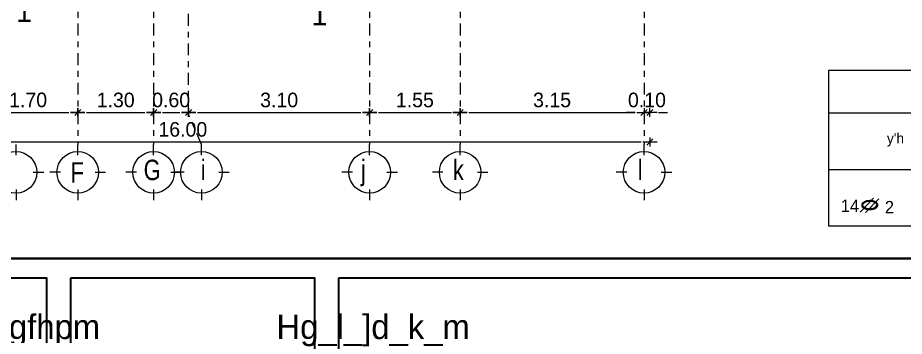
# Model space of a CAD drawing. Header units: inches. Extents: x -1583 to -1389, y -6910 to -6586.
# Drawn here: x -1443.76 to -1428.58, y -6684.29 to -6678.84 of the extents above; entities that cross this region are included whole.
import ezdxf

# ---------------------------------------------------------------- set-up
doc = ezdxf.new("R2010")
doc.units = ezdxf.units.IN
doc.header["$MEASUREMENT"] = 0
doc.linetypes.add('CENTERX2', pattern=[101.6, 63.5, -12.7, 12.7, -12.7])
doc.linetypes.add('DASHDOTX2', pattern=[50.8, 25.4, -12.7, 0, -12.7])
for name, color, linetype in [('Axsis', 8, 'CENTERX2'), ('U-r-p', 7, 'Continuous'), ('xyz', 93, 'Continuous')]:
    doc.layers.add(name, color=color, linetype=linetype)
for name, color, linetype, lineweight in [('dime', 240, 'Continuous', 13), ('ejes', 134, 'Continuous', 15), ('ELE', 27, 'Continuous', 0), ('F DIM IN', 147, 'Continuous', 5), ('st', 41, 'Continuous', 15), ('wall', 7, 'Continuous', 30)]:
    doc.layers.add(name, color=color, linetype=linetype, lineweight=lineweight)
doc.styles.add('A1', font='xarb.shx')
doc.styles.add('ARIAL', font='arialbd.ttf', dxfattribs={"width": 0.8, "height": 500})
doc.styles.add('AX', font='xarab.shx', dxfattribs={"height": 0.12})
doc.styles.add('SOSA', font='sosa.shx')
doc.dimstyles.new('DIM-50', dxfattribs={"dimtxt": 0.25, "dimasz": 0.15, "dimexe": 0, "dimexo": 0, "dimgap": 0.05, "dimtad": 1, "dimzin": 0, "dimdsep": 46, "dimtxsty": 'SOSA', "dimblk1": 'DIM-TICK', "dimblk2": 'DIM-TICK', "dimsah": 1, "dimcen": 1, "dimse1": 1, "dimse2": 1, "dimclrd": 251, "dimclrt": 4, "dimadec": 0, "dimazin": 0, "dimtfac": 1.5, "dimtix": 1, "dimtmove": 0, "dimatfit": 0, "dimldrblk": 'DIM-TICK', "dimfxl": 1, "dimtolj": 1, "dimtzin": 0, "dimarcsym": 0})

# ---------------------------------------------------------------- blocks, each defined once
blk = doc.blocks.new('kalesh')
at = {"layer": 'xyz', "ltscale": 0.2}
for points in [[(3985.4795, 561.7035), (3985.4795, 566.4195), (3942.5129, 566.4195)], [(3942.5129, 561.6908), (3942.5129, 566.4195), (3983.966, 566.4195)]]:
    blk.add_lwpolyline(points, dxfattribs=at)
for points in [[(3954.9955, 566.2177), (3957.9415, 566.2177), (3957.9415, 565.0741), (3954.9955, 565.0741)], [(3958.1967, 566.2177), (3960.7387, 566.2177), (3960.7387, 565.0741), (3958.1967, 565.0741)], [(3960.9939, 566.2177), (3967.9805, 566.2177), (3967.9805, 565.0741), (3960.9939, 565.0741)]]:
    blk.add_lwpolyline(points, close=True, dxfattribs=at)
at = {"layer": 'wall', "style": 'A1'}
blk.add_text('أHgfhpm ', height=0.25602, dxfattribs=at).set_placement((3957.2145, 565.5802, -0.3507))
at = {"layer": 'wall', "color": 30, "true_color": 0xf8991e, "style": 'A1'}
blk.add_text('Hg_l_]d_k_m ', height=0.25602, dxfattribs=at).set_placement((3960.3424, 565.5802, -0.3507))
blk = doc.blocks.new('ST-NMBER')
at = {"layer": 'st', "color": 3}
for p, q in [((0.051, 0.225), (-0.121, 0.048)), ((0.119, 0.219), (-0.052, 0.042))]:
    blk.add_line(p, q, dxfattribs=at)
for points in [[(0.002, 0.196, 0.056606), (-0.039, 0.191, 0.070345), (-0.071, 0.178, 0.106153), (-0.095, 0.157, 0.161551), (-0.101, 0.137, 0.161551), (-0.094, 0.117, 0.106153), (-0.07, 0.096, 0.070345), (-0.038, 0.084, 0.056606), (0.004, 0.08, 0.056606), (0.046, 0.086, 0.070345), (0.077, 0.098, 0.106153), (0.101, 0.119, 0.161551), (0.107, 0.14, 0.161551), (0.1, 0.16, 0.106153), (0.076, 0.18, 0.070345), (0.044, 0.192, 0.056606)], [(0.003, 0.184, 0.056606), (-0.036, 0.179, 0.070345), (-0.065, 0.167, 0.106153), (-0.085, 0.149, 0.161551), (-0.089, 0.137, 0.161551), (-0.084, 0.124, 0.106153), (-0.064, 0.107, 0.070345), (-0.035, 0.096, 0.056606), (0.004, 0.093, 0.056606), (0.043, 0.098, 0.070345), (0.071, 0.109, 0.106153), (0.091, 0.127, 0.161551), (0.095, 0.139, 0.161551), (0.091, 0.152, 0.106153), (0.07, 0.169, 0.070345), (0.042, 0.18, 0.056606)]]:
    blk.add_lwpolyline(points, format="xyb", close=True, dxfattribs=at)
at = {"layer": 'st', "color": 6, "style": 'AX', "flags": 4}
for tag, p in [('16', (-0.316, 0.047)), ('5', (0.195, 0.031))]:
    blk.add_attdef(tag, p, '', height=0.16, dxfattribs=at)
blk = doc.blocks.new('1215447849')
at = {"layer": 'F DIM IN', "color": 0}
for p, q in [((2873.41, -5903.636), (2873.41, -5903.456)), ((2873.114, -5903.932), (2872.934, -5903.932)), ((2873.706, -5903.932), (2873.886, -5903.932)), ((2873.41, -5904.228), (2873.41, -5904.408))]:
    blk.add_line(p, q, dxfattribs=at)
blk.add_circle((2873.41, -5903.932), 0.356, dxfattribs=at)
blk = doc.blocks.new('DIM-TICK')
for p, q in [((-0.82, 0), (0.82, 0)), ((-0.35, -0.35), (0.35, 0.35)), ((0, 0.5), (0, -0.5))]:
    blk.add_line(p, q)
blk = doc.blocks.new('*D44')
at = {"layer": 'Defpoints', "color": 0, "transparency": 16777216}
for p in [(-1793.12, -6630.724), (-1791.42, -6631.025), (-1791.42, -6631.547)]:
    blk.add_point(p, dxfattribs=at)
at = {"layer": 'dime', "color": 251, "lineweight": -2, "transparency": 16777216}
blk.add_line((-1792.97, -6631.547), (-1791.57, -6631.547), dxfattribs=at)
at = {"layer": 'dime', "color": 251, "lineweight": -2, "transparency": 16777216, "xscale": 0.15, "yscale": 0.15, "zscale": 0.15, "rotation": 180}
blk.add_blockref('DIM-TICK', (-1793.12, -6631.547), dxfattribs=at)
at = {"layer": 'dime', "color": 251, "lineweight": -2, "transparency": 16777216, "xscale": 0.15, "yscale": 0.15, "zscale": 0.15}
blk.add_blockref('DIM-TICK', (-1791.42, -6631.547), dxfattribs=at)
at = {"layer": 'dime', "color": 4, "transparency": 16777216, "insert": (-1792.27, -6631.332), "char_height": 0.25, "attachment_point": 5, "style": 'SOSA'}
blk.add_mtext('\\A1;1.70', dxfattribs=at)
blk = doc.blocks.new('*D45')
at = {"layer": 'Defpoints', "color": 0, "transparency": 16777216}
for p in [(-1791.42, -6631.025), (-1790.12, -6631.066), (-1790.12, -6631.547)]:
    blk.add_point(p, dxfattribs=at)
at = {"layer": 'dime', "color": 251, "lineweight": -2, "transparency": 16777216}
blk.add_line((-1791.27, -6631.547), (-1790.27, -6631.547), dxfattribs=at)
at = {"layer": 'dime', "color": 251, "lineweight": -2, "transparency": 16777216, "xscale": 0.15, "yscale": 0.15, "zscale": 0.15, "rotation": 180}
blk.add_blockref('DIM-TICK', (-1791.42, -6631.547), dxfattribs=at)
at = {"layer": 'dime', "color": 251, "lineweight": -2, "transparency": 16777216, "xscale": 0.15, "yscale": 0.15, "zscale": 0.15}
blk.add_blockref('DIM-TICK', (-1790.12, -6631.547), dxfattribs=at)
at = {"layer": 'dime', "color": 4, "transparency": 16777216, "insert": (-1790.77, -6631.333), "char_height": 0.25, "attachment_point": 5, "style": 'SOSA'}
blk.add_mtext('\\A1;1.30', dxfattribs=at)
blk = doc.blocks.new('*D46')
at = {"layer": 'Defpoints', "color": 0, "transparency": 16777216}
for p in [(-1790.12, -6631.066), (-1789.52, -6631.066), (-1789.52, -6631.547)]:
    blk.add_point(p, dxfattribs=at)
at = {"layer": 'dime', "color": 251, "lineweight": -2, "transparency": 16777216}
blk.add_line((-1789.97, -6631.547), (-1789.67, -6631.547), dxfattribs=at)
at = {"layer": 'dime', "color": 251, "lineweight": -2, "transparency": 16777216, "xscale": 0.15, "yscale": 0.15, "zscale": 0.15, "rotation": 180}
blk.add_blockref('DIM-TICK', (-1790.12, -6631.547), dxfattribs=at)
at = {"layer": 'dime', "color": 251, "lineweight": -2, "transparency": 16777216, "xscale": 0.15, "yscale": 0.15, "zscale": 0.15}
blk.add_blockref('DIM-TICK', (-1789.52, -6631.547), dxfattribs=at)
at = {"layer": 'dime', "color": 4, "transparency": 16777216, "insert": (-1789.82, -6631.333), "char_height": 0.25, "attachment_point": 5, "style": 'SOSA'}
blk.add_mtext('\\A1;0.60', dxfattribs=at)
blk = doc.blocks.new('*D47')
at = {"layer": 'Defpoints', "color": 0, "transparency": 16777216}
for p in [(-1786.42, -6631.004), (-1789.52, -6631.066), (-1786.42, -6631.547)]:
    blk.add_point(p, dxfattribs=at)
at = {"layer": 'dime', "color": 251, "lineweight": -2, "transparency": 16777216}
blk.add_line((-1789.37, -6631.547), (-1786.57, -6631.547), dxfattribs=at)
at = {"layer": 'dime', "color": 251, "lineweight": -2, "transparency": 16777216, "xscale": 0.15, "yscale": 0.15, "zscale": 0.15, "rotation": 180}
blk.add_blockref('DIM-TICK', (-1789.52, -6631.547), dxfattribs=at)
at = {"layer": 'dime', "color": 251, "lineweight": -2, "transparency": 16777216, "xscale": 0.15, "yscale": 0.15, "zscale": 0.15}
blk.add_blockref('DIM-TICK', (-1786.42, -6631.547), dxfattribs=at)
at = {"layer": 'dime', "color": 4, "transparency": 16777216, "insert": (-1787.97, -6631.333), "char_height": 0.25, "attachment_point": 5, "style": 'SOSA'}
blk.add_mtext('\\A1;3.10', dxfattribs=at)
blk = doc.blocks.new('*D48')
at = {"layer": 'Defpoints', "color": 0, "transparency": 16777216}
for p in [(-1786.42, -6631.004), (-1784.87, -6630.977), (-1784.87, -6631.547)]:
    blk.add_point(p, dxfattribs=at)
at = {"layer": 'dime', "color": 251, "lineweight": -2, "transparency": 16777216}
blk.add_line((-1786.27, -6631.547), (-1785.02, -6631.547), dxfattribs=at)
at = {"layer": 'dime', "color": 251, "lineweight": -2, "transparency": 16777216, "xscale": 0.15, "yscale": 0.15, "zscale": 0.15, "rotation": 180}
blk.add_blockref('DIM-TICK', (-1786.42, -6631.547), dxfattribs=at)
at = {"layer": 'dime', "color": 251, "lineweight": -2, "transparency": 16777216, "xscale": 0.15, "yscale": 0.15, "zscale": 0.15}
blk.add_blockref('DIM-TICK', (-1784.87, -6631.547), dxfattribs=at)
at = {"layer": 'dime', "color": 4, "transparency": 16777216, "insert": (-1785.645, -6631.333), "char_height": 0.25, "attachment_point": 5, "style": 'SOSA'}
blk.add_mtext('\\A1;1.55', dxfattribs=at)
blk = doc.blocks.new('*D49')
at = {"layer": 'Defpoints', "color": 0, "transparency": 16777216}
for p in [(-1781.72, -6630.827), (-1784.87, -6630.977), (-1781.72, -6631.547)]:
    blk.add_point(p, dxfattribs=at)
at = {"layer": 'dime', "color": 251, "lineweight": -2, "transparency": 16777216}
blk.add_line((-1784.72, -6631.547), (-1781.87, -6631.547), dxfattribs=at)
at = {"layer": 'dime', "color": 251, "lineweight": -2, "transparency": 16777216, "xscale": 0.15, "yscale": 0.15, "zscale": 0.15, "rotation": 180}
blk.add_blockref('DIM-TICK', (-1784.87, -6631.547), dxfattribs=at)
at = {"layer": 'dime', "color": 251, "lineweight": -2, "transparency": 16777216, "xscale": 0.15, "yscale": 0.15, "zscale": 0.15}
blk.add_blockref('DIM-TICK', (-1781.72, -6631.547), dxfattribs=at)
at = {"layer": 'dime', "color": 4, "transparency": 16777216, "insert": (-1783.295, -6631.333), "char_height": 0.25, "attachment_point": 5, "style": 'SOSA'}
blk.add_mtext('\\A1;3.15', dxfattribs=at)
blk = doc.blocks.new('*D50')
at = {"layer": 'Defpoints', "color": 0, "transparency": 16777216}
for p in [(-1781.62, -6629.095), (-1781.72, -6630.827), (-1781.62, -6631.547)]:
    blk.add_point(p, dxfattribs=at)
at = {"layer": 'dime', "color": 251, "lineweight": -2, "transparency": 16777216}
for p, q in [((-1781.87, -6631.547), (-1782.02, -6631.547)), ((-1781.72, -6631.547), (-1781.62, -6631.547)), ((-1781.47, -6631.547), (-1781.32, -6631.547))]:
    blk.add_line(p, q, dxfattribs=at)
at = {"layer": 'dime', "color": 251, "lineweight": -2, "transparency": 16777216, "xscale": 0.15, "yscale": 0.15, "zscale": 0.15}
blk.add_blockref('DIM-TICK', (-1781.72, -6631.547), dxfattribs=at)
at = {"layer": 'dime', "color": 251, "lineweight": -2, "transparency": 16777216, "xscale": 0.15, "yscale": 0.15, "zscale": 0.15, "rotation": 180}
blk.add_blockref('DIM-TICK', (-1781.62, -6631.547), dxfattribs=at)
at = {"layer": 'dime', "color": 4, "transparency": 16777216, "insert": (-1781.67, -6631.333), "char_height": 0.25, "attachment_point": 5, "style": 'SOSA'}
blk.add_mtext('\\A1;0.10', dxfattribs=at)
blk = doc.blocks.new('*D51')
at = {"layer": 'Defpoints', "color": 0, "transparency": 16777216}
for p in [(-1797.62, -6629.095), (-1781.62, -6629.095), (-1781.62, -6632.051)]:
    blk.add_point(p, dxfattribs=at)
at = {"layer": 'dime', "color": 251, "lineweight": -2, "transparency": 16777216}
blk.add_line((-1797.47, -6632.051), (-1781.77, -6632.051), dxfattribs=at)
at = {"layer": 'dime', "color": 251, "lineweight": -2, "transparency": 16777216, "xscale": 0.15, "yscale": 0.15, "zscale": 0.15, "rotation": 180}
blk.add_blockref('DIM-TICK', (-1797.62, -6632.051), dxfattribs=at)
at = {"layer": 'dime', "color": 251, "lineweight": -2, "transparency": 16777216, "xscale": 0.15, "yscale": 0.15, "zscale": 0.15}
blk.add_blockref('DIM-TICK', (-1781.62, -6632.051), dxfattribs=at)
at = {"layer": 'dime', "color": 4, "transparency": 16777216, "insert": (-1789.62, -6631.837), "char_height": 0.25, "attachment_point": 5, "style": 'SOSA'}
blk.add_mtext('\\A1;16.00', dxfattribs=at)
blk = doc.blocks.new('U-r-p')
at = {"layer": 'U-r-p', "color": 4, "style": 'AX', "flags": 4}
for tag, p, height in [('R', (0.1356, 0.2047), 0.2304), ('1', (-0.3182, -0.04), 0.192)]:
    blk.add_attdef(tag, p, '', height=height, dxfattribs=at)
blk = doc.blocks.new('25698555')
at = {"layer": 'Axsis', "color": 251, "linetype": 'DASHDOTX2', "lineweight": 5, "ltscale": 0.008, "true_color": 0x636466}
for p, q in [((-1791.42, -6596.095), (-1791.42, -6632.095)), ((-1790.12, -6596.095), (-1790.12, -6632.095)), ((-1786.42, -6596.095), (-1786.42, -6632.095)), ((-1784.87, -6596.095), (-1784.87, -6632.095)), ((-1781.72, -6596.095), (-1781.72, -6632.095))]:
    blk.add_line(p, q, dxfattribs=at)
blk.add_lwpolyline([(-1789.301, -6632.095), (-1789.52, -6631.579), (-1789.52, -6596.611), (-1789.301, -6596.095)], dxfattribs=at)
at = {"layer": 'wall', "color": 116, "true_color": 0x136734}
for p in [(-4665.887, -728.639), (-4664.83, -728.639), (-4663.53, -728.639), (-4662.711, -728.639), (-4659.83, -728.639), (-4658.28, -728.639), (-4655.13, -728.639)]:
    blk.add_blockref('1215447849', p, dxfattribs=at)
at = {"layer": 'ejes', "color": 116, "ltscale": 0.05, "true_color": 0x136734, "char_height": 0.35, "width": 0.37193, "attachment_point": 1, "style": 'ARIAL'}
for s, insert in [('{\\fBankGothic Md BT|b0|i0|c0|p34;F}', (-1791.542, -6632.398)), ('{\\fBankGothic Md BT|b0|i0|c0|p34;G}', (-1790.291, -6632.355)), ('{\\fBankGothic Md BT|b0|i0|c0|p34;i}', (-1789.313, -6632.355)), ('{\\fBankGothic Md BT|b0|i0|c0|p34;j}', (-1786.568, -6632.355)), ('{\\fBankGothic Md BT|b0|i0|c0|p34;k}', (-1784.995, -6632.355)), ('{\\fBankGothic Md BT|b0|i0|c0|p34;l}', (-1781.828, -6632.355))]:
    blk.add_mtext(s, dxfattribs=dict(at, insert=insert))
at = {"layer": 'dime', "color": 1}
dim = blk.add_linear_dim(base=(-1912.054, -6625.345), p1=(-1797.62, -6629.095), p2=(-1912.054, -6622.389), dimstyle='DIM-50', dxfattribs=at)
dim.commit()
dim.dimension.update_dxf_attribs({"geometry": '*D51', "text_midpoint": (-1789.62, -6631.837)})
for base, p1, p2, picture, middle in [((-1781.62, -6631.547), (-1781.72, -6630.827), (-1781.62, -6629.095), '*D50', (-1781.67, -6631.333)), ((-1791.42, -6631.547), (-1793.12, -6630.724), (-1791.42, -6631.025), '*D44', (-1792.27, -6631.332)), ((-1781.72, -6631.547), (-1784.87, -6630.977), (-1781.72, -6630.827), '*D49', (-1783.295, -6631.333)), ((-1790.12, -6631.547), (-1791.42, -6631.025), (-1790.12, -6631.066), '*D45', (-1790.77, -6631.333)), ((-1786.42, -6631.547), (-1789.52, -6631.066), (-1786.42, -6631.004), '*D47', (-1787.97, -6631.333)), ((-1784.87, -6631.547), (-1786.42, -6631.004), (-1784.87, -6630.977), '*D48', (-1785.645, -6631.333)), ((-1789.52, -6631.547), (-1790.12, -6631.066), (-1789.52, -6631.066), '*D46', (-1789.82, -6631.333))]:
    dim = blk.add_linear_dim(base=base, p1=p1, p2=p2, dimstyle='DIM-50', override={"dimtmove": 1}, dxfattribs=at)
    dim.commit()
    dim.dimension.update_dxf_attribs({"geometry": picture, "text_midpoint": middle})

msp = doc.modelspace()

# ---------------------------------------------------------------- linework, layer by layer
at = {"layer": 'ELE', "color": 8}
for p, q in [((-1416.267, -6679.744, 0.295), (-1429.875, -6679.744, 0.295)), ((-1429.875, -6679.744, 0.295), (-1429.875, -6681.436, 0.295)), ((-1429.875, -6680.469, 0.295), (-1417.433, -6680.469, 0.295)), ((-1429.875, -6680.711, 0.295), (-1429.875, -6681.436, 0.295)), ((-1429.875, -6681.436, 0.295), (-1416.267, -6681.436, 0.295)), ((-1429.875, -6681.436, 0.295), (-1429.875, -6682.402, 0.295)), ((-1429.875, -6681.436, 0.295), (-1429.875, -6682.402, 0.295)), ((-1429.875, -6682.402, 0.295), (-1416.267, -6682.402, 0.295)), ((-1429.875, -6682.402, 0.295), (-1416.267, -6682.402, 0.295)), ((-1429.875, -6682.402, 0.295), (-1416.267, -6682.402, 0.295))]:
    msp.add_line(p, q, dxfattribs=at)

# ---------------------------------------------------------------- block references
at = {"xscale": 1.641842369206242, "yscale": 1.641842369206242, "zscale": 1.641842369206242}
msp.add_blockref('kalesh', (-7941.588, -7612.936), dxfattribs=at)
at = {"color": 0}
ref = msp.add_blockref('U-r-p', (-1443.424, -6678.769), dxfattribs=dict(at, xscale=2.295651420719381, yscale=2.295651420719381, zscale=2.295651420719381))
ref.add_attrib('U', 'U', (-1443.244, -6678.417), dxfattribs={"layer": 'st', "color": 0, "height": 0.367, "style": 'AX', "flags": 4})
ref.add_attrib('1', '1', (-1443.79, -6678.912), dxfattribs={"layer": 'st', "color": 0, "height": 0.367, "style": 'AX', "flags": 4})
ref = msp.add_blockref('U-r-p', (-1438.361, -6678.823), dxfattribs=dict(at, xscale=2.295651420719381, yscale=2.295651420719381, zscale=2.295651420719381))
ref.add_attrib('U', 'U', (-1438.182, -6678.471), dxfattribs={"layer": 'st', "color": 0, "height": 0.367, "style": 'AX', "flags": 4})
ref.add_attrib('1', '1', (-1438.728, -6678.966), dxfattribs={"layer": 'st', "color": 0, "height": 0.367, "style": 'AX', "flags": 4})
ref = msp.add_blockref('ST-NMBER', (-1429.171, -6682.231, 0.295), dxfattribs=dict(at, xscale=1.331412800100492, yscale=1.331412800100492, zscale=1.331412800100492))
ref.add_attrib('16', '14', (-1429.666, -6682.168, 0.295), dxfattribs={"layer": 'st', "color": 6, "height": 0.213, "style": 'AX', "flags": 4})
ref.add_attrib('5', '2', (-1428.91, -6682.19, 0.295), dxfattribs={"layer": 'st', "color": 6, "height": 0.213, "style": 'AX', "flags": 4})
at = {"layer": 'dime', "color": 1}
msp.add_blockref('25698555', (348.686, -48.915), dxfattribs=at)

# ---------------------------------------------------------------- texts
at = {"color": 0, "style": 'AX'}
msp.add_text("y'h", height=0.1761, dxfattribs=at).set_placement((-1428.874, -6680.992, -0.059))

doc.saveas('drawing.dxf')
